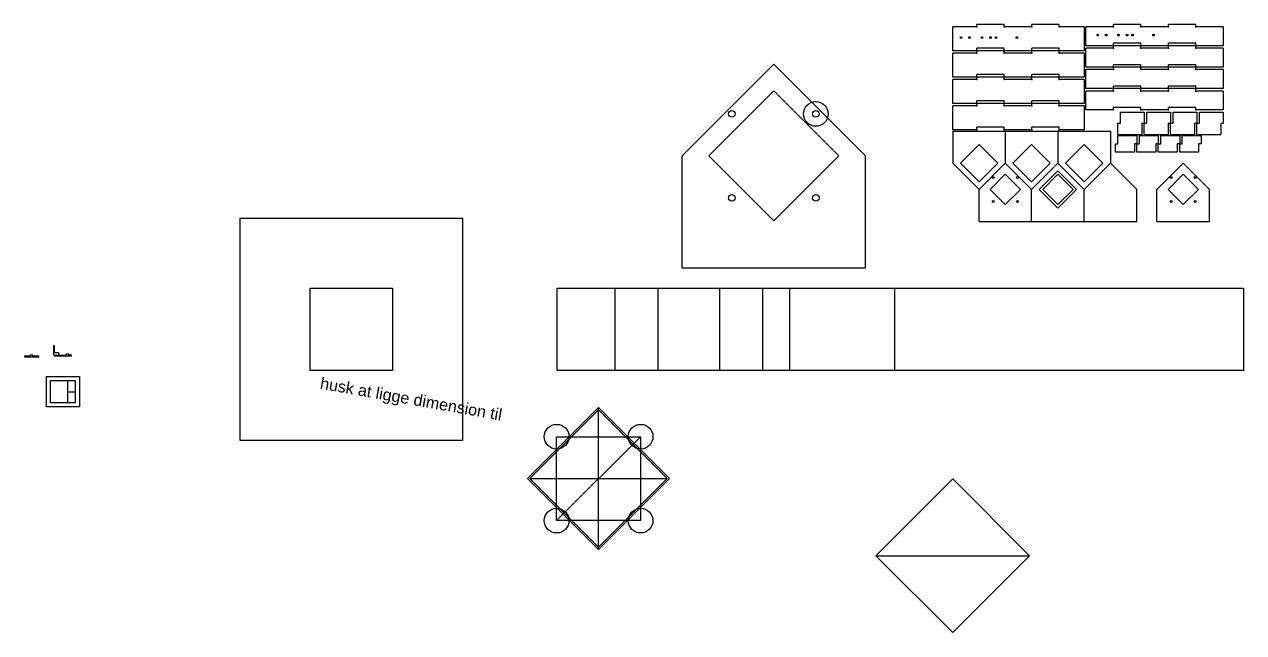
# Model space of a CAD drawing. Header units: millimetres. Extents: x 14254 to 24907, y 5288 to 8625.
# Drawn here: x 16608 to 18090, y 7480 to 8219 of the extents above; entities that cross this region are included whole.
import ezdxf

# ---------------------------------------------------------------- set-up
doc = ezdxf.new("R2010")
doc.units = ezdxf.units.MM
doc.layers.add('Tyk fuldstregslinje (Optegning)', color=7, linetype='Continuous', lineweight=30)
doc.styles.add('Arial', font='arial.ttf', dxfattribs={"height": 3.5})

msp = doc.modelspace()

# ---------------------------------------------------------------- linework, layer by layer
at = {"layer": 'Tyk fuldstregslinje (Optegning)'}
for p, q in [((17736.2, 8187.3), (17736.2, 8216.3)), ((17765.6, 8216.3), (17736.2, 8216.3)), ((17798.9, 8219.3), (17765.6, 8219.3)), ((17765.6, 8216.3), (17765.6, 8219.3)), ((17798.9, 8216.3), (17798.9, 8219.3)), ((17832.3, 8216.3), (17798.9, 8216.3)), ((17865.7, 8219.3), (17832.3, 8219.3)), ((17832.3, 8216.3), (17832.3, 8219.3)), ((17865.7, 8216.3), (17865.7, 8219.3)), ((17896.1, 8216.3), (17865.7, 8216.3)), ((17896.1, 8216.3), (17896.1, 8187.3)), ((17898.2, 8193.3), (17898.2, 8216.3)), ((17931.6, 8216.3), (17898.2, 8216.3)), ((17965, 8219.3), (17931.6, 8219.3)), ((17931.6, 8216.3), (17931.6, 8219.3)), ((17965, 8216.3), (17965, 8219.3)), ((17998.4, 8216.3), (17965, 8216.3)), ((18031.7, 8219.3), (17998.4, 8219.3)), ((17998.4, 8216.3), (17998.4, 8219.3)), ((18031.7, 8216.3), (18031.7, 8219.3)), ((18065.1, 8216.3), (18031.7, 8216.3)), ((18065.1, 8216.3), (18065.1, 8193.3)), ((17931.6, 8193.3), (17931.6, 8196.3)), ((17965, 8196.3), (17931.6, 8196.3)), ((17965, 8193.3), (17965, 8196.3)), ((18031.7, 8196.3), (17998.4, 8196.3)), ((17998.4, 8193.3), (17998.4, 8196.3)), ((18031.7, 8193.3), (18031.7, 8196.3)), ((17765.6, 8187.3), (17736.2, 8187.3)), ((17736.2, 8155.3), (17736.2, 8184.3)), ((17765.6, 8184.3), (17736.2, 8184.3)), ((17798.9, 8190.3), (17765.6, 8190.3)), ((17765.6, 8187.3), (17765.6, 8190.3)), ((17798.9, 8187.3), (17765.6, 8187.3)), ((17765.6, 8184.3), (17765.6, 8187.3)), ((17798.9, 8187.3), (17798.9, 8190.3)), ((17832.3, 8187.3), (17798.9, 8187.3)), ((17798.9, 8184.3), (17798.9, 8187.3)), ((17832.3, 8184.3), (17798.9, 8184.3)), ((17865.7, 8190.3), (17832.3, 8190.3)), ((17832.3, 8187.3), (17832.3, 8190.3)), ((17865.7, 8187.3), (17832.3, 8187.3)), ((17832.3, 8184.3), (17832.3, 8187.3)), ((17865.7, 8187.3), (17865.7, 8190.3)), ((17896.1, 8187.3), (17865.7, 8187.3)), ((17865.7, 8184.3), (17865.7, 8187.3)), ((17896.1, 8184.3), (17865.7, 8184.3)), ((17896.1, 8184.3), (17896.1, 8155.3)), ((17931.6, 8193.3), (17898.2, 8193.3)), ((17898.2, 8167.3), (17898.2, 8190.3)), ((17931.6, 8190.3), (17898.2, 8190.3)), ((17965, 8193.3), (17931.6, 8193.3)), ((17931.6, 8190.3), (17931.6, 8193.3)), ((17998.4, 8193.3), (17965, 8193.3)), ((17965, 8190.3), (17965, 8193.3)), ((17998.4, 8190.3), (17965, 8190.3)), ((18031.7, 8193.3), (17998.4, 8193.3)), ((17998.4, 8190.3), (17998.4, 8193.3)), ((18065.1, 8193.3), (18031.7, 8193.3)), ((18031.7, 8190.3), (18031.7, 8193.3)), ((18065.1, 8190.3), (18031.7, 8190.3)), ((18065.1, 8190.3), (18065.1, 8167.3)), ((17407.4, 8059.5), (17518.9, 8171)), ((17518.9, 8171), (17630.4, 8059.5)), ((17931.6, 8167.3), (17898.2, 8167.3)), ((17965, 8170.3), (17931.6, 8170.3)), ((17931.6, 8167.3), (17931.6, 8170.3)), ((17965, 8167.3), (17931.6, 8167.3)), ((17931.6, 8164.3), (17931.6, 8167.3)), ((17965, 8167.3), (17965, 8170.3)), ((17998.4, 8167.3), (17965, 8167.3)), ((17965, 8164.3), (17965, 8167.3)), ((18031.7, 8170.3), (17998.4, 8170.3)), ((17998.4, 8167.3), (17998.4, 8170.3)), ((18031.7, 8167.3), (17998.4, 8167.3)), ((17998.4, 8164.3), (17998.4, 8167.3)), ((18031.7, 8167.3), (18031.7, 8170.3)), ((18065.1, 8167.3), (18031.7, 8167.3)), ((18031.7, 8164.3), (18031.7, 8167.3)), ((17765.6, 8155.3), (17736.2, 8155.3)), ((17736.2, 8123.3), (17736.2, 8152.3)), ((17765.6, 8152.3), (17736.2, 8152.3)), ((17798.9, 8158.3), (17765.6, 8158.3)), ((17765.6, 8155.3), (17765.6, 8158.3)), ((17798.9, 8155.3), (17765.6, 8155.3)), ((17765.6, 8152.3), (17765.6, 8155.3)), ((17798.9, 8155.3), (17798.9, 8158.3)), ((17832.3, 8155.3), (17798.9, 8155.3)), ((17798.9, 8152.3), (17798.9, 8155.3)), ((17832.3, 8152.3), (17798.9, 8152.3)), ((17865.7, 8158.3), (17832.3, 8158.3)), ((17832.3, 8155.3), (17832.3, 8158.3)), ((17865.7, 8155.3), (17832.3, 8155.3)), ((17832.3, 8152.3), (17832.3, 8155.3)), ((17865.7, 8155.3), (17865.7, 8158.3)), ((17896.1, 8155.3), (17865.7, 8155.3)), ((17865.7, 8152.3), (17865.7, 8155.3)), ((17896.1, 8152.3), (17865.7, 8152.3)), ((17896.1, 8152.3), (17896.1, 8123.3)), ((17898.2, 8141.3), (17898.2, 8164.3)), ((17931.6, 8164.3), (17898.2, 8164.3)), ((17998.4, 8164.3), (17965, 8164.3)), ((18065.1, 8164.3), (18031.7, 8164.3)), ((18065.1, 8164.3), (18065.1, 8141.3)), ((17439.9, 8059.5), (17518.9, 8138.5)), ((17518.9, 8138.5), (17597.9, 8059.5)), ((17931.6, 8141.3), (17898.2, 8141.3)), ((17898.2, 8115.3), (17898.2, 8138.3)), ((17931.6, 8138.3), (17898.2, 8138.3)), ((17965, 8144.3), (17931.6, 8144.3)), ((17931.6, 8141.3), (17931.6, 8144.3)), ((17965, 8141.3), (17931.6, 8141.3)), ((17931.6, 8138.3), (17931.6, 8141.3)), ((17965, 8141.3), (17965, 8144.3)), ((17998.4, 8141.3), (17965, 8141.3)), ((17965, 8138.3), (17965, 8141.3)), ((17998.4, 8138.3), (17965, 8138.3)), ((18031.7, 8144.3), (17998.4, 8144.3)), ((17998.4, 8141.3), (17998.4, 8144.3)), ((18031.7, 8141.3), (17998.4, 8141.3)), ((17998.4, 8138.3), (17998.4, 8141.3)), ((18031.7, 8141.3), (18031.7, 8144.3)), ((18065.1, 8141.3), (18031.7, 8141.3)), ((18031.7, 8138.3), (18031.7, 8141.3)), ((18065.1, 8138.3), (18031.7, 8138.3)), ((18065.1, 8138.3), (18065.1, 8115.3)), ((17765.6, 8123.3), (17736.2, 8123.3)), ((17736.2, 8091.3), (17736.2, 8120.3)), ((17765.6, 8120.3), (17736.2, 8120.3)), ((17798.9, 8126.3), (17765.6, 8126.3)), ((17765.6, 8123.3), (17765.6, 8126.3)), ((17798.9, 8123.3), (17765.6, 8123.3)), ((17765.6, 8120.3), (17765.6, 8123.3)), ((17798.9, 8123.3), (17798.9, 8126.3)), ((17832.3, 8123.3), (17798.9, 8123.3)), ((17798.9, 8120.3), (17798.9, 8123.3)), ((17832.3, 8120.3), (17798.9, 8120.3)), ((17865.7, 8126.3), (17832.3, 8126.3)), ((17832.3, 8123.3), (17832.3, 8126.3)), ((17865.7, 8123.3), (17832.3, 8123.3)), ((17832.3, 8120.3), (17832.3, 8123.3)), ((17865.7, 8123.3), (17865.7, 8126.3)), ((17896.1, 8123.3), (17865.7, 8123.3)), ((17865.7, 8120.3), (17865.7, 8123.3)), ((17896.1, 8120.3), (17865.7, 8120.3)), ((17896.1, 8120.3), (17896.1, 8091.3)), ((17931.6, 8115.3), (17898.2, 8115.3)), ((17965, 8118.3), (17931.6, 8118.3)), ((17931.6, 8115.3), (17931.6, 8118.3)), ((17940.1, 8112.7), (17969.1, 8112.7)), ((17940.1, 8099.2), (17940.1, 8112.7)), ((17965, 8115.3), (17965, 8118.3)), ((17998.4, 8115.3), (17965, 8115.3)), ((17969.1, 8112.7), (17969.1, 8099.2)), ((17972.1, 8112.7), (18001.1, 8112.7)), ((17972.1, 8099.2), (17972.1, 8112.7)), ((18031.7, 8118.3), (17998.4, 8118.3)), ((17998.4, 8115.3), (17998.4, 8118.3)), ((18001.1, 8112.7), (18001.1, 8099.2)), ((18004.1, 8112.7), (18033.1, 8112.7)), ((18004.1, 8099.2), (18004.1, 8112.7)), ((18031.7, 8115.3), (18031.7, 8118.3)), ((18065.1, 8115.3), (18031.7, 8115.3)), ((18033.1, 8112.7), (18033.1, 8099.2)), ((18036.1, 8112.7), (18065.1, 8112.7)), ((18036.1, 8099.2), (18036.1, 8112.7)), ((18065.1, 8112.7), (18065.1, 8099.2)), ((17765.6, 8091.3), (17736.2, 8091.3)), ((17798.9, 8094.3), (17765.6, 8094.3)), ((17765.6, 8091.3), (17765.6, 8094.3)), ((17798.9, 8091.3), (17798.9, 8094.3)), ((17832.3, 8091.3), (17798.9, 8091.3)), ((17865.7, 8094.3), (17832.3, 8094.3)), ((17832.3, 8091.3), (17832.3, 8094.3)), ((17865.7, 8091.3), (17865.7, 8094.3)), ((17896.1, 8091.3), (17865.7, 8091.3)), ((17937.1, 8085.7), (17937.1, 8099.2)), ((17937.1, 8099.2), (17940.1, 8099.2)), ((17966.1, 8099.2), (17966.1, 8085.7)), ((17966.1, 8099.2), (17969.1, 8099.2)), ((17969.1, 8085.7), (17969.1, 8099.2)), ((17969.1, 8099.2), (17972.1, 8099.2)), ((17998.1, 8099.2), (17998.1, 8085.7)), ((17998.1, 8099.2), (18001.1, 8099.2)), ((18001.1, 8085.7), (18001.1, 8099.2)), ((18001.1, 8099.2), (18004.1, 8099.2)), ((18030.1, 8099.2), (18030.1, 8085.7)), ((18030.1, 8099.2), (18033.1, 8099.2)), ((18033.1, 8085.7), (18033.1, 8099.2)), ((18033.1, 8099.2), (18036.1, 8099.2)), ((18062.1, 8099.2), (18062.1, 8085.7)), ((18062.1, 8099.2), (18065.1, 8099.2)), ((17736.3, 8089.6), (17736.3, 8050.6)), ((17736.3, 8089.6), (17800.2, 8089.6)), ((17800.2, 8089.6), (17800.2, 8050.6)), ((17800.2, 8089.6), (17864.1, 8089.6)), ((17800.2, 8089.6), (17800.2, 8050.6)), ((17864.1, 8089.6), (17864.1, 8050.6)), ((17864.1, 8089.6), (17864.1, 8050.6)), ((17864.1, 8089.6), (17928, 8089.6)), ((17928, 8089.6), (17928, 8050.6)), ((17937.1, 8085.7), (17966.1, 8085.7)), ((17937.1, 8084.2), (17960.1, 8084.2)), ((17937.1, 8074.2), (17937.1, 8084.2)), ((17960.1, 8084.2), (17960.1, 8074.2)), ((17963.1, 8084.2), (17986.1, 8084.2)), ((17963.1, 8074.2), (17963.1, 8084.2)), ((17969.1, 8085.7), (17998.1, 8085.7)), ((17986.1, 8084.2), (17986.1, 8074.2)), ((17989.1, 8084.2), (18012.1, 8084.2)), ((17989.1, 8074.2), (17989.1, 8084.2)), ((18001.1, 8085.7), (18030.1, 8085.7)), ((18012.1, 8084.2), (18012.1, 8074.2)), ((18015.1, 8084.2), (18038.1, 8084.2)), ((18015.1, 8074.2), (18015.1, 8084.2)), ((18033.1, 8085.7), (18062.1, 8085.7)), ((18038.1, 8084.2), (18038.1, 8074.2)), ((17768.3, 8073.2), (17745.6, 8050.6)), ((17790.9, 8050.6), (17768.3, 8073.2)), ((17832.2, 8073.2), (17809.5, 8050.6)), ((17854.8, 8050.6), (17832.2, 8073.2)), ((17896.1, 8073.2), (17873.4, 8050.6)), ((17918.7, 8050.6), (17896.1, 8073.2)), ((17934.1, 8064.2), (17934.1, 8074.2)), ((17934.1, 8074.2), (17937.1, 8074.2)), ((17957.1, 8064.2), (17934.1, 8064.2)), ((17960.1, 8074.2), (17957.1, 8074.2)), ((17957.1, 8074.2), (17957.1, 8064.2)), ((17960.1, 8064.2), (17960.1, 8074.2)), ((17960.1, 8074.2), (17963.1, 8074.2)), ((17983.1, 8064.2), (17960.1, 8064.2)), ((17986.1, 8074.2), (17983.1, 8074.2)), ((17983.1, 8074.2), (17983.1, 8064.2)), ((17986.1, 8064.2), (17986.1, 8074.2)), ((17986.1, 8074.2), (17989.1, 8074.2)), ((18009.1, 8064.2), (17986.1, 8064.2)), ((18012.1, 8074.2), (18009.1, 8074.2)), ((18009.1, 8074.2), (18009.1, 8064.2)), ((18012.1, 8064.2), (18012.1, 8074.2)), ((18012.1, 8074.2), (18015.1, 8074.2)), ((18035.1, 8064.2), (18012.1, 8064.2)), ((18038.1, 8074.2), (18035.1, 8074.2)), ((18035.1, 8074.2), (18035.1, 8064.2)), ((17407.4, 7923.5), (17407.4, 8059.5)), ((17518.9, 7980.6), (17439.9, 8059.5)), ((17597.9, 8059.5), (17518.9, 7980.6)), ((17630.4, 7923.5), (17630.4, 8059.5)), ((17736.3, 8050.6), (17768.3, 8018.7)), ((17768.3, 8028), (17745.6, 8050.6)), ((17768.3, 8018.7), (17800.2, 8050.6)), ((17768.3, 8018.7), (17800.2, 8050.6)), ((17768.3, 8028), (17790.9, 8050.6)), ((17800.2, 8050.6), (17832.2, 8018.7)), ((17800.2, 8050.6), (17832.2, 8018.7)), ((17809.5, 8050.6), (17832.2, 8028)), ((17832.2, 8018.7), (17864.1, 8050.6)), ((17832.2, 8018.7), (17864.1, 8050.6)), ((17832.2, 8028), (17854.8, 8050.6)), ((17864.1, 8050.6), (17896.1, 8018.7)), ((17864.1, 8050.6), (17896.1, 8018.7)), ((17873.4, 8050.6), (17896.1, 8028)), ((17896.1, 8018.7), (17928, 8050.6)), ((17896.1, 8028), (17918.7, 8050.6)), ((17928, 8050.6), (17960, 8018.7)), ((17984.5, 8018.7), (18016.4, 8050.6)), ((18016.4, 8050.6), (18048.4, 8018.7)), ((17781.8, 8018.7), (17800.2, 8037.1)), ((17800.2, 8037.1), (17818.6, 8018.7)), ((17841.5, 8018.7), (17864.1, 8041.3)), ((17845.7, 8018.7), (17864.1, 8037.1)), ((17864.1, 8041.3), (17886.7, 8018.7)), ((17864.1, 8037.1), (17882.5, 8018.7)), ((17998, 8018.7), (18016.4, 8037.1)), ((18016.4, 8037.1), (18034.8, 8018.7)), ((17768.3, 7979.7), (17768.3, 8018.7)), ((17768.3, 7979.7), (17768.3, 8018.7)), ((17800.2, 8000.3), (17781.8, 8018.7)), ((17818.6, 8018.7), (17800.2, 8000.3)), ((17832.2, 7979.7), (17832.2, 8018.7)), ((17832.2, 7979.7), (17832.2, 8018.7)), ((17864.1, 7996), (17841.5, 8018.7)), ((17864.1, 8000.3), (17845.7, 8018.7)), ((17886.7, 8018.7), (17864.1, 7996)), ((17882.5, 8018.7), (17864.1, 8000.3)), ((17896.1, 7979.7), (17896.1, 8018.7)), ((17960, 7979.7), (17960, 8018.7)), ((17984.5, 7979.7), (17984.5, 8018.7)), ((17984.5, 7979.7), (17984.5, 8018.7)), ((18016.4, 8000.3), (17998, 8018.7)), ((18034.8, 8018.7), (18016.4, 8000.3)), ((18048.4, 7979.7), (18048.4, 8018.7)), ((16870.4, 7713.8), (16870.4, 7983.8)), ((16870.4, 7983.8), (17140.4, 7983.8)), ((17140.4, 7983.8), (17140.4, 7713.8)), ((17768.3, 7979.7), (17832.2, 7979.7)), ((17832.2, 7979.7), (17896.1, 7979.7)), ((17896.1, 7979.7), (17960, 7979.7)), ((17984.5, 7979.7), (18048.4, 7979.7)), ((17407.4, 7923.5), (17630.4, 7923.5)), ((16955.4, 7798.8), (16955.4, 7898.8)), ((16955.4, 7898.8), (17055.4, 7898.8)), ((17055.4, 7898.8), (17055.4, 7798.8)), ((17255.4, 7798.8), (17255.4, 7898.8)), ((17255.4, 7898.8), (18089.8, 7898.8)), ((18089.8, 7898.8), (18089.8, 7798.8)), ((16643.7, 7817.5), (16643.7, 7829.1)), ((16643.7, 7829.1), (16644.3, 7829.1)), ((16644.3, 7829.1), (16644.3, 7820.8)), ((16615.1, 7816.3), (16608, 7816.3)), ((16608, 7816.3), (16608, 7815.3)), ((16608, 7815.3), (16625.4, 7815.3)), ((16618.1, 7817.3), (16615.1, 7817.3)), ((16615.1, 7817.3), (16615.1, 7816.3)), ((16618.1, 7816.3), (16618.1, 7817.3)), ((16625.4, 7816.3), (16618.1, 7816.3)), ((16625.4, 7815.3), (16625.4, 7816.3)), ((16643.7, 7817.5), (16644.7, 7817.5)), ((16644.3, 7820.8), (16649.3, 7820.8)), ((16644.7, 7817.5), (16658.2, 7817.5)), ((16644.7, 7817.5), (16644.7, 7816.5)), ((16644.7, 7816.5), (16665.1, 7816.5)), ((16649.3, 7820.8), (16649.3, 7817.5)), ((16662.2, 7818.5), (16658.2, 7818.5)), ((16658.2, 7818.5), (16658.2, 7817.5)), ((16662.2, 7817.5), (16662.2, 7818.5)), ((16665.1, 7817.5), (16662.2, 7817.5)), ((16662.2, 7817.5), (16665.1, 7817.5)), ((16665.1, 7816.5), (16665.1, 7817.5)), ((17055.4, 7798.8), (16955.4, 7798.8)), ((18089.8, 7798.8), (17255.4, 7798.8)), ((16634.9, 7791.5), (16674.9, 7791.5)), ((16634.9, 7754.5), (16634.9, 7791.5)), ((16639.9, 7786.5), (16669.9, 7786.5)), ((16639.9, 7759.5), (16639.9, 7786.5)), ((16660.2, 7786.5), (16660.2, 7759.5)), ((16669.9, 7786.5), (16669.9, 7759.5)), ((16674.9, 7791.5), (16674.9, 7754.5)), ((16660.2, 7773), (16669.9, 7773)), ((16674.9, 7754.5), (16634.9, 7754.5)), ((16669.9, 7759.5), (16639.9, 7759.5)), ((17222.5, 7667.3), (17305.9, 7750.8)), ((17305.9, 7750.8), (17389.3, 7667.3)), ((17140.4, 7713.8), (16870.4, 7713.8)), ((17254.9, 7718.3), (17356.9, 7718.3)), ((17254.9, 7616.3), (17254.9, 7718.3)), ((17356.9, 7718.3), (17254.9, 7616.3)), ((17356.9, 7718.3), (17356.9, 7616.3)), ((17305.9, 7583.9), (17222.5, 7667.3)), ((17222.5, 7667.3), (17389.3, 7667.3)), ((17389.3, 7667.3), (17305.9, 7583.9)), ((17356.9, 7616.3), (17254.9, 7616.3))]:
    msp.add_line(p, q, dxfattribs=at)
at = {"layer": 'Tyk fuldstregslinje (Optegning)', "color": 1}
for p, q in [((17326.1, 7798.8), (17326.1, 7898.8)), ((17453.4, 7798.8), (17453.4, 7898.8)), ((17736.3, 7666.9), (17643, 7573.6)), ((17829.6, 7573.6), (17736.3, 7666.9)), ((17643, 7573.6), (17736.3, 7480.2)), ((17643, 7573.6), (17829.6, 7573.6)), ((17736.3, 7480.2), (17829.6, 7573.6))]:
    msp.add_line(p, q, dxfattribs=at)
at = {"layer": 'Tyk fuldstregslinje (Optegning)', "color": 5}
for p, q in [((17378.1, 7798.8), (17378.1, 7898.8)), ((17505.4, 7798.8), (17505.4, 7898.8)), ((17305.9, 7753.6), (17219.6, 7667.3)), ((17392.2, 7667.3), (17305.9, 7753.6)), ((17305.9, 7581.1), (17305.9, 7753.6)), ((17219.6, 7667.3), (17305.9, 7581.1)), ((17305.9, 7581.1), (17392.2, 7667.3))]:
    msp.add_line(p, q, dxfattribs=at)
at = {"layer": 'Tyk fuldstregslinje (Optegning)', "color": 3}
for p, q in [((17538.2, 7798.8), (17538.2, 7898.8)), ((17665.5, 7898.8), (17665.5, 7798.8))]:
    msp.add_line(p, q, dxfattribs=at)
at = {"layer": 'Tyk fuldstregslinje (Optegning)'}
for centre, radius in [((17746.3, 8203.3), 1), ((17756.7, 8203.3), 1), ((17771.8, 8203.3), 1), ((17782.2, 8203.3), 1), ((17788.8, 8203.3), 1), ((17814.2, 8203.3), 1), ((17912.4, 8206.3), 1), ((17922.8, 8206.3), 1), ((17937.8, 8206.3), 1), ((17948.2, 8206.3), 1), ((17954.8, 8206.3), 1), ((17980.3, 8206.3), 1), ((17569.9, 8110.5), 15), ((17467.9, 8110.5), 4), ((17569.9, 8110.5), 4), ((17785.6, 8033.3), 1.15), ((17814.8, 8033.3), 1.15), ((18001.8, 8033.3), 1.15), ((18031, 8033.3), 1.15), ((17467.9, 8008.5), 4), ((17569.9, 8008.5), 4), ((17785.6, 8004.1), 1.15), ((17814.8, 8004.1), 1.15), ((18001.8, 8004.1), 1.15), ((18031, 8004.1), 1.15), ((17254.9, 7718.3), 15), ((17356.9, 7718.3), 15), ((17254.9, 7616.3), 15), ((17356.9, 7616.3), 15)]:
    msp.add_circle(centre, radius, dxfattribs=at)
for p in [(17765.6, 8216.3), (17798.9, 8216.3), (17832.3, 8216.3), (17865.7, 8216.3), (17931.6, 8216.3), (17965, 8216.3), (17998.4, 8216.3), (18031.7, 8216.3), (17765.6, 8187.3), (17765.6, 8184.3), (17798.9, 8187.3), (17798.9, 8184.3), (17832.3, 8187.3), (17832.3, 8184.3), (17865.7, 8187.3), (17865.7, 8184.3), (17931.6, 8193.3), (17931.6, 8190.3), (17965, 8193.3), (17965, 8190.3), (17998.4, 8193.3), (17998.4, 8190.3), (18031.7, 8193.3), (18031.7, 8190.3), (17931.6, 8167.3), (17965, 8167.3), (17998.4, 8167.3), (18031.7, 8167.3), (17765.6, 8155.3), (17765.6, 8152.3), (17798.9, 8155.3), (17798.9, 8152.3), (17832.3, 8155.3), (17832.3, 8152.3), (17865.7, 8155.3), (17865.7, 8152.3), (17931.6, 8164.3), (17965, 8164.3), (17998.4, 8164.3), (18031.7, 8164.3), (17931.6, 8141.3), (17931.6, 8138.3), (17965, 8141.3), (17965, 8138.3), (17998.4, 8141.3), (17998.4, 8138.3), (18031.7, 8141.3), (18031.7, 8138.3), (17765.6, 8123.3), (17765.6, 8120.3), (17798.9, 8123.3), (17798.9, 8120.3), (17832.3, 8123.3), (17832.3, 8120.3), (17865.7, 8123.3), (17865.7, 8120.3), (17931.6, 8115.3), (17965, 8115.3), (17998.4, 8115.3), (18031.7, 8115.3), (17765.6, 8091.3), (17798.9, 8091.3), (17832.3, 8091.3), (17865.7, 8091.3)]:
    msp.add_point(p, dxfattribs=at)

# ---------------------------------------------------------------- texts
at = {"layer": 'Tyk fuldstregslinje (Optegning)', "style": 'Arial'}
msp.add_text('husk at ligge dimension til', height=14, rotation=350, dxfattribs=at).set_placement((16966.6, 7776.8))

doc.saveas('drawing.dxf')
